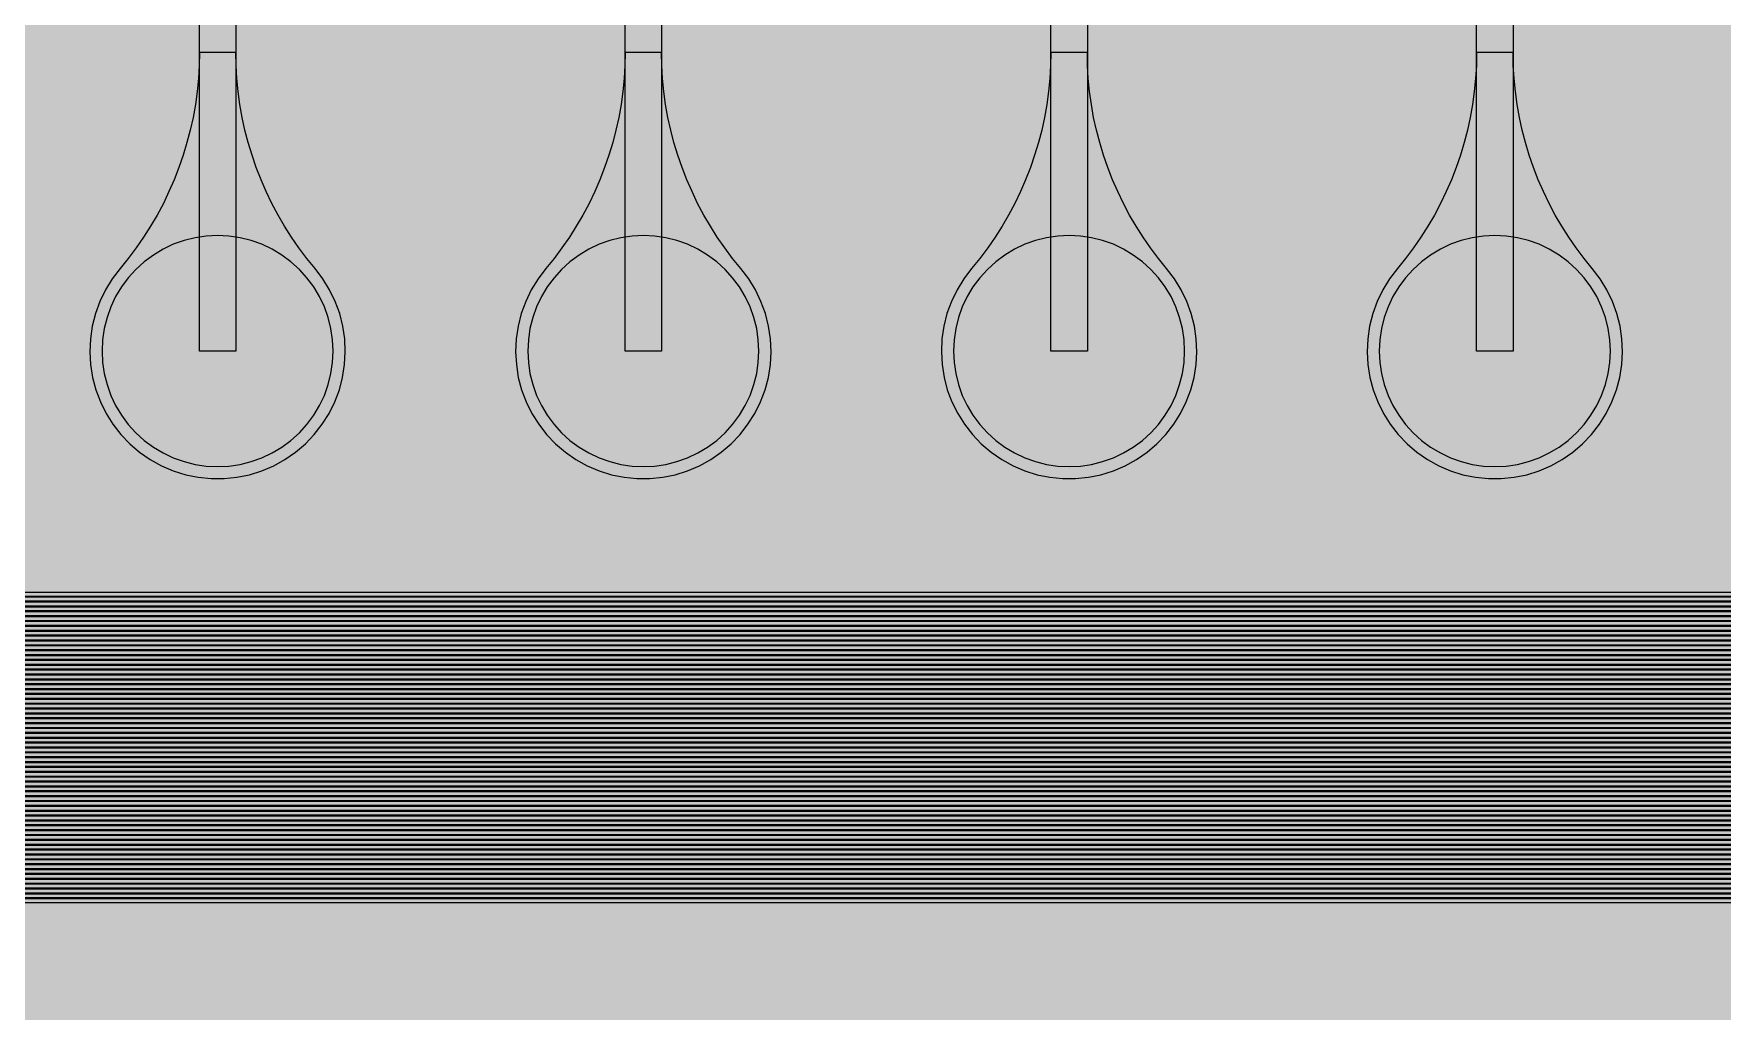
# Model space of a CAD drawing. Header units: metres. Extents: x -7231 to 10969, y -37556 to 1873.
# Drawn here: x -5395 to -4007, y -24324 to -23520 of the extents above; entities that cross this region are included whole.
import ezdxf

# ---------------------------------------------------------------- set-up
doc = ezdxf.new("R2010")
doc.units = ezdxf.units.M
for name, color, linetype in [('Metal1', 4, 'CONTINUOUS'), ('Metal2', 3, 'CONTINUOUS'), ('Polyimide', 7, 'CONTINUOUS'), ('Polyimide_Negative', 5, 'CONTINUOUS')]:
    doc.layers.add(name, color=color, linetype=linetype)

msp = doc.modelspace()

# ---------------------------------------------------------------- hatches: boundary and pattern name
at = {"layer": 'Polyimide'}
msp.add_hatch(color=7, dxfattribs=at).paths.add_polyline_path([(4065.7, -468), (4066.7, -502), (4068.5, -536), (4071.4, -570), (4075.5, -604), (4081, -638), (4088, -672), (4096.5, -706), (4106.6, -740), (4118.3, -774), (4131.6, -808), (4146.5, -842), (4162.9, -876), (4180.7, -910), (4199.8, -944), (4220.2, -978), (4241.7, -1012), (4264.2, -1046), (4287.5, -1080), (4311.5, -1114), (4336, -1148), (4360.9, -1182), (4385.9, -1216), (4410.9, -1250), (4435.7, -1284), (4460.2, -1318), (4484.2, -1352), (4507.5, -1385.9), (4530, -1419.9), (4551.5, -1453.9), (4571.9, -1487.9), (4591.1, -1521.9), (4608.9, -1555.9), (4625.3, -1589.9), (4640.1, -1623.9), (4653.4, -1657.9), (4665.1, -1691.9), (4675.2, -1725.9), (4683.7, -1759.9), (4690.7, -1793.9), (4696.2, -1827.9), (4700.3, -1861.9), (4703.2, -1895.9), (4705.1, -1929.9), (4706.1, -1963.9), (4706.4, -1997.9), (4706.5, -2031.9), (4706.5, -4793), (4710, -4838.4), (4720.2, -4882.7), (4737.1, -4925), (4760.1, -4964.2), (4788.9, -4999.5), (4822.6, -5030), (4860.5, -5055.1), (4901.8, -5074.2), (4901.8, -5074.2), (4970.7, -5105.2), (5034.7, -5145.3), (5092.8, -5193.5), (5143.8, -5249.2), (5186.9, -5311.2), (5221.2, -5378.4), (5246.2, -5449.7), (5261.4, -5523.7), (5266.5, -5599), (5261.4, -5674.3), (5246.2, -5748.3), (5221.2, -5819.6), (5186.9, -5886.8), (5143.8, -5948.8), (5092.8, -6004.5), (5034.7, -6052.7), (4970.7, -6092.8), (4901.8, -6123.8), (4860.5, -6142.9), (4822.6, -6168), (4788.9, -6198.5), (4760.1, -6233.8), (4737.1, -6273), (4720.2, -6315.3), (4710, -6359.6), (4706.5, -6405), (4706.5, -9221.5), (4710, -9266.9), (4720.2, -9311.2), (4737.1, -9353.5), (4760.1, -9392.7), (4788.9, -9428), (4822.6, -9458.5), (4860.5, -9483.6), (4901.8, -9502.7), (4970.7, -9533.7), (5034.7, -9573.8), (5092.8, -9622), (5143.8, -9677.7), (5186.9, -9739.7), (5221.2, -9806.9), (5246.2, -9878.2), (5261.4, -9952.2), (5266.5, -10027.5), (5261.4, -10102.8), (5246.2, -10176.8), (5221.2, -10248.1), (5186.9, -10315.3), (5143.8, -10377.3), (5092.8, -10433), (5034.7, -10481.2), (4970.7, -10521.3), (4901.8, -10552.3), (4860.5, -10571.4), (4822.6, -10596.5), (4788.9, -10627), (4760.1, -10662.3), (4737.1, -10701.5), (4720.2, -10743.8), (4710, -10788.1), (4706.5, -10833.5), (4706.5, -13650), (4710, -13695.4), (4720.2, -13739.7), (4737.1, -13782), (4760.1, -13821.2), (4788.9, -13856.5), (4822.6, -13887), (4860.5, -13912.1), (4901.8, -13931.2), (4970.7, -13962.2), (5034.7, -14002.2), (5092.8, -14050.5), (5143.8, -14106.2), (5186.9, -14168.2), (5221.2, -14235.4), (5246.2, -14306.7), (5261.4, -14380.7), (5266.5, -14456), (5261.4, -14531.3), (5246.2, -14605.3), (5221.2, -14676.5), (5186.9, -14743.8), (5143.8, -14805.8), (5092.8, -14861.5), (5034.7, -14909.7), (4970.7, -14949.8), (4901.8, -14980.8), (4860.5, -14999.9), (4822.6, -15025), (4788.9, -15055.5), (4760.1, -15090.8), (4737.1, -15130), (4720.2, -15172.3), (4710, -15216.6), (4706.5, -15262), (4706.5, -15456), (4720.9, -15750), (4764.1, -16041.3), (4835.7, -16326.8), (4934.9, -16604), (5060.7, -16870.2), (5212.1, -17122.7), (5387.5, -17359.2), (5585.2, -17577.3), (5803.3, -17775), (6039.8, -17950.4), (6292.3, -18101.8), (6558.4, -18227.6), (6835.6, -18326.8), (7121.2, -18398.3), (7412.4, -18441.5), (7706.5, -18456), (9969, -18456), (10047.4, -18459.8), (10125.1, -18471.4), (10201.2, -18490.4), (10275.2, -18516.9), (10346.1, -18550.5), (10413.5, -18590.8), (10476.5, -18637.6), (10534.7, -18690.3), (10587.4, -18748.5), (10634.2, -18811.5), (10674.5, -18878.9), (10708.1, -18949.8), (10734.6, -19023.8), (10753.6, -19099.9), (10765.2, -19177.6), (10769, -19256), (10769, -20895.8), (10730.2, -20951.4), (10694.6, -21009.1), (10662.2, -21068.6), (10633.2, -21129.9), (10607.6, -21192.7), (10585.5, -21256.7), (10566.9, -21322), (10552, -21388.1), (10540.8, -21455), (10533.4, -21522.3), (10529.6, -21590), (10529.6, -21657.8), (10533.4, -21725.5), (10540.8, -21792.9), (10552, -21859.7), (10566.9, -21925.9), (10585.5, -21991.1), (10607.6, -22055.2), (10633.2, -22117.9), (10662.2, -22179.2), (10694.6, -22238.7), (10730.2, -22296.4), (10769, -22352), (10769, -32454.2), (10728.7, -32510.5), (10691.7, -32568.9), (10658, -32629.3), (10627.8, -32691.6), (10601.2, -32755.4), (10578.2, -32820.7), (10558.9, -32887.1), (10543.4, -32954.5), (10531.8, -33022.7), (10524, -33091.4), (10520.1, -33160.5), (10520.1, -33229.7), (10524, -33298.8), (10531.8, -33367.5), (10543.4, -33435.7), (10558.9, -33503.1), (10578.2, -33569.5), (10601.2, -33634.8), (10627.8, -33698.6), (10658, -33760.8), (10691.7, -33821.3), (10728.7, -33879.7), (10769, -33936), (10769, -36556), (10765.2, -36634.4), (10753.6, -36712.1), (10734.6, -36788.2), (10708.1, -36862.1), (10674.5, -36933.1), (10634.2, -37000.5), (10587.4, -37063.5), (10534.7, -37121.7), (10476.5, -37174.4), (10413.5, -37221.2), (10346.1, -37261.5), (10275.2, -37295.1), (10201.2, -37321.6), (10125.1, -37340.6), (10047.4, -37352.1), (9969, -37356), (-6231, -37356), (-6309.4, -37352.1), (-6387.1, -37340.6), (-6463.2, -37321.6), (-6537.2, -37295.1), (-6608.1, -37261.5), (-6675.5, -37221.2), (-6738.5, -37174.4), (-6796.7, -37121.7), (-6849.4, -37063.5), (-6896.2, -37000.5), (-6936.5, -36933.1), (-6970.1, -36862.1), (-6996.6, -36788.2), (-7015.6, -36712.1), (-7027.2, -36634.4), (-7031, -36556), (-7031, -33936), (-6990.7, -33879.8), (-6953.7, -33821.3), (-6920, -33760.9), (-6889.8, -33698.6), (-6863.2, -33634.8), (-6840.2, -33569.5), (-6820.9, -33503.1), (-6805.4, -33435.7), (-6793.7, -33367.5), (-6785.9, -33298.8), (-6782, -33229.7), (-6782, -33160.5), (-6785.9, -33091.4), (-6793.7, -33022.7), (-6805.4, -32954.5), (-6820.9, -32887.1), (-6840.2, -32820.6), (-6863.2, -32755.4), (-6889.8, -32691.5), (-6920, -32629.3), (-6953.7, -32568.9), (-6990.7, -32510.4), (-7031, -32454.2), (-7031, -22364.8), (-6990.7, -22308.6), (-6953.7, -22250.1), (-6920, -22189.7), (-6889.8, -22127.5), (-6863.2, -22063.6), (-6840.2, -21998.4), (-6820.9, -21931.9), (-6805.4, -21864.5), (-6793.7, -21796.3), (-6785.9, -21727.6), (-6782, -21658.5), (-6782, -21589.3), (-6785.9, -21520.3), (-6793.7, -21451.5), (-6805.4, -21383.3), (-6820.9, -21315.9), (-6840.2, -21249.5), (-6863.2, -21184.2), (-6889.8, -21120.4), (-6920, -21058.1), (-6953.7, -20997.7), (-6990.7, -20939.3), (-7031, -20883), (-7031, -19256), (-7027.2, -19177.6), (-7015.6, -19099.9), (-6996.6, -19023.8), (-6970.1, -18949.8), (-6936.5, -18878.9), (-6896.2, -18811.5), (-6849.4, -18748.5), (-6796.7, -18690.3), (-6738.5, -18637.6), (-6675.5, -18590.8), (-6608.1, -18550.5), (-6537.2, -18516.9), (-6463.2, -18490.4), (-6387.1, -18471.4), (-6309.4, -18459.8), (-6231, -18456), (-3968.5, -18456), (-3674.4, -18441.5), (-3383.2, -18398.3), (-3097.6, -18326.8), (-2820.4, -18227.6), (-2554.3, -18101.8), (-2301.8, -17950.4), (-2065.3, -17775), (-1847.2, -17577.3), (-1649.5, -17359.2), (-1474.1, -17122.7), (-1322.7, -16870.2), (-1196.9, -16604), (-1097.7, -16326.8), (-1026.1, -16041.3), (-982.9, -15750), (-968.5, -15456), (-968.5, -15262), (-972, -15216.6), (-982.2, -15172.3), (-999.1, -15130), (-1022.1, -15090.8), (-1050.9, -15055.5), (-1084.6, -15025), (-1122.5, -14999.9), (-1163.8, -14980.8), (-1232.7, -14949.8), (-1296.7, -14909.7), (-1354.8, -14861.5), (-1405.8, -14805.8), (-1448.9, -14743.8), (-1483.2, -14676.5), (-1508.2, -14605.3), (-1523.4, -14531.3), (-1528.5, -14456), (-1523.4, -14380.7), (-1508.2, -14306.7), (-1483.2, -14235.4), (-1448.9, -14168.2), (-1405.8, -14106.2), (-1354.8, -14050.5), (-1296.7, -14002.2), (-1232.7, -13962.2), (-1163.8, -13931.2), (-1122.5, -13912.1), (-1084.6, -13887), (-1050.9, -13856.5), (-1022.1, -13821.2), (-999.1, -13782), (-982.2, -13739.7), (-972, -13695.4), (-968.5, -13650), (-968.5, -12309.6), (-972, -12264.3), (-982.2, -12219.9), (-999.1, -12177.7), (-1022.1, -12138.5), (-1050.9, -12103.2), (-1084.6, -12072.6), (-1122.5, -12047.5), (-1163.8, -12028.5), (-1232.7, -11997.4), (-1296.7, -11957.4), (-1354.8, -11909.1), (-1405.8, -11853.5), (-1448.9, -11791.5), (-1483.2, -11724.2), (-1508.2, -11653), (-1523.4, -11579), (-1528.5, -11503.7), (-1523.4, -11428.3), (-1508.2, -11354.4), (-1483.2, -11283.1), (-1448.9, -11215.9), (-1405.8, -11153.8), (-1354.8, -11098.2), (-1296.7, -11049.9), (-1232.7, -11009.9), (-1163.8, -10978.8), (-1122.5, -10959.8), (-1084.6, -10934.7), (-1050.9, -10904.1), (-1022.1, -10868.9), (-999.1, -10829.6), (-982.2, -10787.4), (-972, -10743), (-968.5, -10697.7), (-968.5, -9357.3), (-972, -9311.9), (-982.2, -9267.6), (-999.1, -9225.4), (-1022.1, -9186.1), (-1050.9, -9150.8), (-1084.6, -9120.3), (-1122.5, -9095.2), (-1163.8, -9076.2), (-1163.8, -9076.2), (-1232.7, -9045.1), (-1296.7, -9005.1), (-1354.8, -8956.8), (-1405.8, -8901.1), (-1448.9, -8839.1), (-1483.2, -8771.9), (-1508.2, -8700.6), (-1523.4, -8626.7), (-1528.5, -8551.3), (-1523.4, -8476), (-1508.2, -8402), (-1483.2, -8330.8), (-1448.9, -8263.5), (-1405.8, -8201.5), (-1354.8, -8145.9), (-1296.7, -8097.6), (-1232.7, -8057.6), (-1163.8, -8026.5), (-1163.8, -8026.5), (-1122.5, -8007.4), (-1084.6, -7982.4), (-1050.9, -7951.8), (-1022.1, -7916.5), (-999.1, -7877.3), (-982.2, -7835), (-972, -7790.7), (-968.5, -7745.4), (-968.5, -6405), (-972, -6359.6), (-982.2, -6315.3), (-999.1, -6273), (-1022.1, -6233.8), (-1050.9, -6198.5), (-1084.6, -6168), (-1122.5, -6142.9), (-1163.8, -6123.8), (-1163.8, -6123.8), (-1232.7, -6092.8), (-1296.7, -6052.7), (-1354.8, -6004.5), (-1405.8, -5948.8), (-1448.9, -5886.8), (-1483.2, -5819.6), (-1508.2, -5748.3), (-1523.4, -5674.3), (-1528.5, -5599), (-1523.4, -5523.7), (-1508.2, -5449.7), (-1483.2, -5378.4), (-1448.9, -5311.2), (-1405.8, -5249.2), (-1354.8, -5193.5), (-1296.7, -5145.3), (-1232.7, -5105.2), (-1163.8, -5074.2), (-1163.8, -5074.2), (-1122.5, -5055.1), (-1084.6, -5030), (-1050.9, -4999.5), (-1022.1, -4964.2), (-999.1, -4925), (-982.2, -4882.7), (-972, -4838.4), (-968.5, -4793), (-968.5, -2031.9), (-968.4, -1997.9), (-968.1, -1963.9), (-967.1, -1929.9), (-965.2, -1895.9), (-962.2, -1861.9), (-958, -1827.9), (-952.4, -1793.9), (-945.3, -1759.9), (-936.6, -1725.9), (-926.4, -1691.9), (-914.4, -1657.9), (-900.9, -1623.9), (-885.7, -1589.9), (-869.1, -1555.9), (-850.9, -1521.9), (-831.4, -1487.9), (-810.6, -1453.9), (-788.7, -1419.9), (-765.8, -1385.9), (-742.1, -1352), (-717.6, -1318), (-692.7, -1284), (-667.4, -1250), (-641.9, -1216), (-616.4, -1182), (-591.1, -1148), (-566.1, -1114), (-541.7, -1080), (-517.9, -1046), (-495, -1012), (-473.1, -978), (-452.4, -944), (-432.8, -910), (-414.7, -876), (-398, -842), (-382.9, -808), (-369.3, -774), (-357.4, -740), (-347.1, -706), (-338.4, -672), (-331.3, -638), (-325.7, -604), (-321.5, -570), (-318.6, -536), (-316.7, -502), (-315.7, -468), (-315.3, -434), (-315.2, -400), (-315.2, 401), (-315.2, 451), (-315.2, 1644), (-270.2, 1644), (-270, 1637.1), (-269.4, 1630.3), (-268.2, 1623.5), (-266.7, 1616.8), (-264.7, 1610.2), (-262.3, 1603.8), (-259.4, 1597.6), (-256.2, 1591.5), (-252.6, 1585.7), (-248.6, 1580.1), (-244.2, 1574.8), (-239.5, 1569.8), (-234.5, 1565.1), (-229.2, 1560.7), (-223.6, 1556.7), (-217.8, 1553.1), (-211.7, 1549.8), (-205.4, 1547), (-199, 1544.6), (-192.4, 1542.6), (-185.7, 1541), (-179, 1539.9), (-172.1, 1539.2), (-165.2, 1539), (-158.4, 1539.2), (-151.5, 1539.9), (-144.8, 1541), (-138.1, 1542.6), (-131.5, 1544.6), (-125.1, 1547), (-118.8, 1549.8), (-112.8, 1553.1), (-106.9, 1556.7), (-101.3, 1560.7), (-96, 1565.1), (-91, 1569.8), (-86.3, 1574.8), (-81.9, 1580.1), (-77.9, 1585.7), (-74.3, 1591.5), (-71.1, 1597.6), (-68.2, 1603.8), (-65.8, 1610.2), (-63.8, 1616.8), (-62.3, 1623.5), (-61.1, 1630.3), (-60.5, 1637.1), (-60.2, 1644), (1853, 1644), (1853, 1573), (3815.2, 1573), (3815.5, 1579.5), (3816.1, 1586.1), (3817.2, 1592.5), (3818.7, 1598.9), (3820.6, 1605.1), (3822.9, 1611.3), (3825.6, 1617.2), (3828.6, 1623), (3832.1, 1628.6), (3835.9, 1633.9), (3840.1, 1638.9), (3844.5, 1643.7), (3849.3, 1648.2), (3854.4, 1652.3), (3859.7, 1656.1), (3865.2, 1659.6), (3871, 1662.7), (3877, 1665.4), (3883.1, 1667.7), (3889.4, 1669.6), (3895.7, 1671.1), (3902.2, 1672.1), (3908.7, 1672.8), (3915.2, 1673), (3921.8, 1672.8), (3928.3, 1672.1), (3934.8, 1671.1), (3941.1, 1669.6), (3947.4, 1667.7), (3953.5, 1665.4), (3959.5, 1662.7), (3965.2, 1659.6), (3970.8, 1656.1), (3976.1, 1652.3), (3981.2, 1648.2), (3986, 1643.7), (3990.4, 1638.9), (3994.6, 1633.9), (3998.4, 1628.6), (4001.9, 1623), (4004.9, 1617.2), (4007.6, 1611.3), (4009.9, 1605.1), (4011.8, 1598.9), (4013.3, 1592.5), (4014.4, 1586.1), (4015, 1579.5), (4015.2, 1573), (4065.2, 1573), (4065.2, 451), (4065.2, 401), (4065.2, -400), (4065.3, -434), (4065.7, -468)])

# ---------------------------------------------------------------- linework, layer by layer
at = {"layer": 'Metal1'}
for points in [[(809.7, -24230.7), (-5962.2, -24230.7), (-5993.2, -24199.7), (-5993.2, -21720.3), (-5962.2, -21689.2), (-22.8, -21689.2)], [(-24.2, -21692.8), (-5960.8, -21692.8), (-5989.7, -21721.7), (-5989.7, -24198.3), (-5960.8, -24227.2), (808.3, -24227.2)], [(801.7, -24222.7), (-5954.2, -24222.7), (-5985.2, -24191.7), (-5985.2, -21728.3), (-5954.2, -21697.2), (-372.8, -21697.2)], [(-374.2, -21700.8), (-5952.8, -21700.8), (-5981.7, -21729.7), (-5981.7, -24190.3), (-5952.8, -24219.2), (800.3, -24219.2)], [(793.7, -24214.7), (-5946.2, -24214.7), (-5977.2, -24183.7), (-5977.2, -21736.3), (-5946.2, -21705.2), (-722.8, -21705.2)], [(-724.2, -21708.8), (-5944.8, -21708.8), (-5973.7, -21737.7), (-5973.7, -24182.3), (-5944.8, -24211.2), (792.3, -24211.2)], [(785.7, -24206.7), (-5938.2, -24206.7), (-5969.2, -24175.7), (-5969.2, -21744.3), (-5938.2, -21713.2), (-1072.8, -21713.2)], [(-1074.2, -21716.8), (-5936.8, -21716.8), (-5965.7, -21745.7), (-5965.7, -24174.3), (-5936.8, -24203.2), (784.3, -24203.2)], [(777.7, -24198.7), (-5930.2, -24198.7), (-5961.2, -24167.7), (-5961.2, -21752.3), (-5930.2, -21721.2), (-1422.8, -21721.2)], [(-1424.2, -21724.8), (-5928.8, -21724.8), (-5957.7, -21753.7), (-5957.7, -24166.3), (-5928.8, -24195.2), (776.3, -24195.2)], [(769.7, -24190.7), (-5922.2, -24190.7), (-5953.2, -24159.7), (-5953.2, -21760.3), (-5922.2, -21729.2), (-1772.8, -21729.2)], [(-1774.2, -21732.8), (-5920.8, -21732.8), (-5949.7, -21761.7), (-5949.7, -24158.3), (-5920.8, -24187.2), (768.3, -24187.2)], [(761.7, -24182.7), (-5914.2, -24182.7), (-5945.2, -24151.7), (-5945.2, -21768.3), (-5914.2, -21737.2), (-2122.8, -21737.2)], [(-2124.2, -21740.8), (-5912.8, -21740.8), (-5941.7, -21769.7), (-5941.7, -24150.3), (-5912.8, -24179.2), (760.3, -24179.2)], [(753.7, -24174.7), (-5906.2, -24174.7), (-5937.2, -24143.7), (-5937.2, -21776.3), (-5906.2, -21745.2), (-2472.8, -21745.2)], [(-2474.2, -21748.8), (-5904.8, -21748.8), (-5933.7, -21777.7), (-5933.7, -24142.3), (-5904.8, -24171.2), (752.3, -24171.2)], [(745.7, -24166.7), (-5898.2, -24166.7), (-5929.2, -24135.7), (-5929.2, -21784.3), (-5898.2, -21753.2), (-2822.8, -21753.2), (-2788.7, -21783), (-2778.5, -21928.3), (-2778.5, -22671), (-2808.5, -22671), (-2808.5, -21928.3), (-2798.3, -21787), (-2824.2, -21756.8), (-5896.8, -21756.8), (-5925.7, -21785.7), (-5925.7, -24134.3), (-5896.8, -24163.2), (744.3, -24163.2)], [(737.7, -24158.7), (-5890.2, -24158.7), (-5921.2, -24127.7), (-5921.2, -21792.3), (-5890.2, -21761.2), (-3172.8, -21761.2), (-3138.7, -21791), (-3128.5, -21934.7), (-3128.5, -22671), (-3158.5, -22671), (-3158.5, -21934.7), (-3148.3, -21795), (-3174.2, -21764.8), (-5888.8, -21764.8), (-5917.7, -21793.7), (-5917.7, -24126.3), (-5888.8, -24155.2), (736.3, -24155.2)], [(729.7, -24150.7), (-5882.2, -24150.7), (-5913.2, -24119.7), (-5913.2, -21800.3), (-5882.2, -21769.2), (-3522.8, -21769.2), (-3488.7, -21799), (-3478.5, -21941.1), (-3478.5, -22671), (-3508.5, -22671), (-3508.5, -21941.1), (-3498.3, -21803), (-3524.2, -21772.8), (-5880.8, -21772.8), (-5909.7, -21801.7), (-5909.7, -24118.3), (-5880.8, -24147.2), (728.3, -24147.2)], [(721.7, -24142.7), (-5874.2, -24142.7), (-5905.2, -24111.7), (-5905.2, -21808.3), (-5874.2, -21777.2), (-3872.8, -21777.2), (-3838.6, -21807), (-3828.5, -21947.5), (-3828.5, -22671), (-3858.5, -22671), (-3858.5, -21947.5), (-3848.4, -21811), (-3874.2, -21780.8), (-5872.8, -21780.8), (-5901.7, -21809.7), (-5901.7, -24110.3), (-5872.8, -24139.2), (720.3, -24139.2)], [(713.7, -24134.7), (-5866.2, -24134.7), (-5897.2, -24103.7), (-5897.2, -21816.3), (-5866.2, -21785.2), (-4222.8, -21785.2), (-4188.6, -21815), (-4178.5, -21953.9), (-4178.5, -22671), (-4208.5, -22671), (-4208.5, -21953.9), (-4198.4, -21819), (-4224.2, -21788.8), (-5864.8, -21788.8), (-5893.7, -21817.7), (-5893.7, -24102.3), (-5864.8, -24131.2), (712.3, -24131.2)], [(705.7, -24126.7), (-5858.2, -24126.7), (-5889.2, -24095.7), (-5889.2, -21824.3), (-5858.2, -21793.2), (-4572.8, -21793.2), (-4538.6, -21823), (-4528.5, -21960.3), (-4528.5, -22671), (-4558.5, -22671), (-4558.5, -21960.3), (-4548.4, -21827), (-4574.2, -21796.8), (-5856.8, -21796.8), (-5885.7, -21825.7), (-5885.7, -24094.3), (-5856.8, -24123.2), (704.3, -24123.2)], [(697.7, -24118.7), (-5850.2, -24118.7), (-5881.2, -24087.7), (-5881.2, -21832.3), (-5850.2, -21801.2), (-4922.8, -21801.2), (-4888.6, -21831), (-4878.5, -21966.7), (-4878.5, -22671), (-4908.5, -22671), (-4908.5, -21966.7), (-4898.4, -21835), (-4924.2, -21804.8), (-5848.8, -21804.8), (-5877.7, -21833.7), (-5877.7, -24086.3), (-5848.8, -24115.2), (696.3, -24115.2)], [(689.7, -24110.7), (-5842.2, -24110.7), (-5873.2, -24079.7), (-5873.2, -21840.3), (-5842.2, -21809.2), (-5272.8, -21809.2), (-5238.5, -21838.9), (-5228.5, -21973.1), (-5228.5, -22671), (-5258.5, -22671), (-5258.5, -21973.1), (-5248.5, -21843.1), (-5274.2, -21812.8), (-5840.8, -21812.8), (-5869.7, -21841.7), (-5869.7, -24078.3), (-5840.8, -24107.2), (688.3, -24107.2)], [(681.7, -24102.7), (-5834.2, -24102.7), (-5865.2, -24071.7), (-5865.2, -22830.3), (-5834.2, -22799.2), (-22.8, -22799.2)], [(-24.2, -22802.8), (-5832.8, -22802.8), (-5861.7, -22831.7), (-5861.7, -24070.3), (-5832.8, -24099.2), (680.3, -24099.2)], [(673.7, -24094.7), (-5826.2, -24094.7), (-5857.2, -24063.7), (-5857.2, -22838.3), (-5826.2, -22807.2), (-372.8, -22807.2)], [(-374.2, -22810.8), (-5824.8, -22810.8), (-5853.7, -22839.7), (-5853.7, -24062.3), (-5824.8, -24091.2), (672.3, -24091.2)], [(665.7, -24086.7), (-5818.2, -24086.7), (-5849.2, -24055.7), (-5849.2, -22846.3), (-5818.2, -22815.2), (-722.8, -22815.2)], [(-724.2, -22818.8), (-5816.8, -22818.8), (-5845.7, -22847.7), (-5845.7, -24054.3), (-5816.8, -24083.2), (664.3, -24083.2)], [(657.7, -24078.7), (-5810.2, -24078.7), (-5841.2, -24047.7), (-5841.2, -22854.3), (-5810.2, -22823.2), (-1072.8, -22823.2)], [(-1074.2, -22826.8), (-5808.8, -22826.8), (-5837.7, -22855.7), (-5837.7, -24046.3), (-5808.8, -24075.2), (656.3, -24075.2)], [(649.7, -24070.7), (-5802.2, -24070.7), (-5833.2, -24039.7), (-5833.2, -22862.3), (-5802.2, -22831.2), (-1422.8, -22831.2)], [(-1424.2, -22834.8), (-5800.8, -22834.8), (-5829.7, -22863.7), (-5829.7, -24038.3), (-5800.8, -24067.2), (648.3, -24067.2)], [(641.7, -24062.7), (-5794.2, -24062.7), (-5825.2, -24031.7), (-5825.2, -22870.3), (-5794.2, -22839.2), (-1772.8, -22839.2)], [(-1774.2, -22842.8), (-5792.8, -22842.8), (-5821.7, -22871.7), (-5821.7, -24030.3), (-5792.8, -24059.2), (640.3, -24059.2)], [(633.7, -24054.7), (-5786.2, -24054.7), (-5817.2, -24023.7), (-5817.2, -22878.3), (-5786.2, -22847.2), (-2122.8, -22847.2)], [(-2124.2, -22850.8), (-5784.8, -22850.8), (-5813.7, -22879.7), (-5813.7, -24022.3), (-5784.8, -24051.2), (632.3, -24051.2)], [(625.7, -24046.7), (-5778.2, -24046.7), (-5809.2, -24015.7), (-5809.2, -22886.3), (-5778.2, -22855.2), (-2472.8, -22855.2)], [(-2474.2, -22858.8), (-5776.8, -22858.8), (-5805.7, -22887.7), (-5805.7, -24014.3), (-5776.8, -24043.2), (624.3, -24043.2)], [(617.7, -24038.7), (-5770.2, -24038.7), (-5801.2, -24007.7), (-5801.2, -22894.3), (-5770.2, -22863.2), (-2822.8, -22863.2), (-2788.7, -22893), (-2778.5, -23038.3), (-2778.5, -23781), (-2808.5, -23781), (-2808.5, -23038.3), (-2798.3, -22897), (-2824.2, -22866.8), (-5768.8, -22866.8), (-5797.7, -22895.7), (-5797.7, -24006.3), (-5768.8, -24035.2), (616.3, -24035.2)], [(609.7, -24030.7), (-5762.2, -24030.7), (-5793.2, -23999.7), (-5793.2, -22902.3), (-5762.2, -22871.2), (-3172.8, -22871.2), (-3138.7, -22901), (-3128.5, -23044.7), (-3128.5, -23781), (-3158.5, -23781), (-3158.5, -23044.7), (-3148.3, -22905), (-3174.2, -22874.8), (-5760.8, -22874.8), (-5789.7, -22903.7), (-5789.7, -23998.3), (-5760.8, -24027.2), (608.3, -24027.2)], [(601.7, -24022.7), (-5754.2, -24022.7), (-5785.2, -23991.7), (-5785.2, -22910.3), (-5754.2, -22879.2), (-3522.8, -22879.2), (-3488.7, -22909), (-3478.5, -23051.1), (-3478.5, -23781), (-3508.5, -23781), (-3508.5, -23051.1), (-3498.3, -22913), (-3524.2, -22882.8), (-5752.8, -22882.8), (-5781.7, -22911.7), (-5781.7, -23990.3), (-5752.8, -24019.2), (600.3, -24019.2)], [(593.7, -24014.7), (-5746.2, -24014.7), (-5777.2, -23983.7), (-5777.2, -22918.3), (-5746.2, -22887.2), (-3872.8, -22887.2), (-3838.6, -22917), (-3828.5, -23057.5), (-3828.5, -23781), (-3858.5, -23781), (-3858.5, -23057.5), (-3848.4, -22921), (-3874.2, -22890.8), (-5744.8, -22890.8), (-5773.7, -22919.7), (-5773.7, -23982.3), (-5744.8, -24011.2), (592.3, -24011.2)], [(585.7, -24006.7), (-5738.2, -24006.7), (-5769.2, -23975.7), (-5769.2, -22926.3), (-5738.2, -22895.2), (-4222.8, -22895.2), (-4188.6, -22925), (-4178.5, -23063.9), (-4178.5, -23781), (-4208.5, -23781), (-4208.5, -23063.9), (-4198.4, -22929), (-4224.2, -22898.8), (-5736.8, -22898.8), (-5765.7, -22927.7), (-5765.7, -23974.3), (-5736.8, -24003.2), (584.3, -24003.2)], [(577.7, -23998.7), (-5730.2, -23998.7), (-5761.2, -23967.7), (-5761.2, -22934.3), (-5730.2, -22903.2), (-4572.8, -22903.2), (-4538.6, -22933), (-4528.5, -23070.3), (-4528.5, -23781), (-4558.5, -23781), (-4558.5, -23070.3), (-4548.4, -22937), (-4574.2, -22906.8), (-5728.8, -22906.8), (-5757.7, -22935.7), (-5757.7, -23966.3), (-5728.8, -23995.2), (576.3, -23995.2)], [(569.7, -23990.7), (-5722.2, -23990.7), (-5753.2, -23959.7), (-5753.2, -22942.3), (-5722.2, -22911.2), (-4922.8, -22911.2), (-4888.6, -22941), (-4878.5, -23076.7), (-4878.5, -23781), (-4908.5, -23781), (-4908.5, -23076.7), (-4898.4, -22945), (-4924.2, -22914.8), (-5720.8, -22914.8), (-5749.7, -22943.7), (-5749.7, -23958.3), (-5720.8, -23987.2), (568.3, -23987.2)], [(561.7, -23982.7), (-5714.2, -23982.7), (-5745.2, -23951.7), (-5745.2, -22950.3), (-5714.2, -22919.2), (-5272.8, -22919.2), (-5238.5, -22948.9), (-5228.5, -23083.1), (-5228.5, -23781), (-5258.5, -23781), (-5258.5, -23083.1), (-5248.5, -22953.1), (-5274.2, -22922.8), (-5712.8, -22922.8), (-5741.7, -22951.7), (-5741.7, -23950.3), (-5712.8, -23979.2), (560.3, -23979.2)]]:
    msp.add_lwpolyline(points, dxfattribs=at)
for points in [[(-5258.5, -23535.4), (-5258.7, -23546.2), (-5259.3, -23556.9), (-5260.4, -23567.6), (-5261.8, -23578.2), (-5263.7, -23588.8), (-5266, -23599.3), (-5268.7, -23609.6), (-5271.8, -23619.9), (-5275.3, -23630.1), (-5279.2, -23640.1), (-5283.5, -23649.9), (-5288.1, -23659.6), (-5293.2, -23669.1), (-5298.6, -23678.4), (-5304.3, -23687.4), (-5310.4, -23696.2), (-5316.9, -23704.8), (-5323.6, -23713.1), (-5330.1, -23721.6), (-5335.6, -23730.6), (-5340.2, -23740.2), (-5343.9, -23750.1), (-5346.5, -23760.4), (-5348, -23770.9), (-5348.5, -23781.5), (-5347.9, -23792.1), (-5346.3, -23802.6), (-5343.6, -23812.8), (-5339.8, -23822.7), (-5335.1, -23832.2), (-5329.5, -23841.2), (-5323, -23849.6), (-5315.7, -23857.3), (-5307.6, -23864.2), (-5298.9, -23870.2), (-5289.6, -23875.3), (-5279.9, -23879.5), (-5269.7, -23882.7), (-5259.4, -23884.8), (-5248.8, -23885.9), (-5238.2, -23885.9), (-5227.6, -23884.8), (-5217.3, -23882.7), (-5207.1, -23879.5), (-5197.4, -23875.3), (-5188.1, -23870.2), (-5179.4, -23864.2), (-5171.3, -23857.3), (-5164, -23849.6), (-5157.5, -23841.2), (-5151.9, -23832.2), (-5147.2, -23822.7), (-5143.4, -23812.8), (-5140.7, -23802.6), (-5139.1, -23792.1), (-5138.5, -23781.5), (-5139, -23770.9), (-5140.5, -23760.4), (-5143.1, -23750.1), (-5146.8, -23740.2), (-5151.4, -23730.6), (-5156.9, -23721.6), (-5163.4, -23713.1), (-5170.1, -23704.8), (-5176.6, -23696.2), (-5182.7, -23687.4), (-5188.4, -23678.4), (-5193.8, -23669.1), (-5198.9, -23659.6), (-5203.5, -23649.9), (-5207.8, -23640.1), (-5211.7, -23630.1), (-5215.2, -23619.9), (-5218.3, -23609.6), (-5221, -23599.3), (-5223.3, -23588.8), (-5225.2, -23578.2), (-5226.6, -23567.6), (-5227.7, -23556.9), (-5228.3, -23546.2), (-5228.5, -23535.4), (-5258.5, -23535.4)], [(-4908.5, -23535.4), (-4908.7, -23546.2), (-4909.3, -23556.9), (-4910.4, -23567.6), (-4911.8, -23578.2), (-4913.7, -23588.8), (-4916, -23599.3), (-4918.7, -23609.6), (-4921.8, -23619.9), (-4925.3, -23630.1), (-4929.2, -23640.1), (-4933.5, -23649.9), (-4938.1, -23659.6), (-4943.2, -23669.1), (-4948.6, -23678.4), (-4954.3, -23687.4), (-4960.4, -23696.2), (-4966.9, -23704.8), (-4973.6, -23713.1), (-4980.1, -23721.6), (-4985.6, -23730.6), (-4990.2, -23740.2), (-4993.9, -23750.1), (-4996.5, -23760.4), (-4998, -23770.9), (-4998.5, -23781.5), (-4997.9, -23792.1), (-4996.3, -23802.6), (-4993.6, -23812.8), (-4989.8, -23822.7), (-4985.1, -23832.2), (-4979.5, -23841.2), (-4973, -23849.6), (-4965.7, -23857.3), (-4957.6, -23864.2), (-4948.9, -23870.2), (-4939.6, -23875.3), (-4929.9, -23879.5), (-4919.7, -23882.7), (-4909.4, -23884.8), (-4898.8, -23885.9), (-4888.2, -23885.9), (-4877.6, -23884.8), (-4867.3, -23882.7), (-4857.1, -23879.5), (-4847.4, -23875.3), (-4838.1, -23870.2), (-4829.4, -23864.2), (-4821.3, -23857.3), (-4814, -23849.6), (-4807.5, -23841.2), (-4801.9, -23832.2), (-4797.2, -23822.7), (-4793.4, -23812.8), (-4790.7, -23802.6), (-4789.1, -23792.1), (-4788.5, -23781.5), (-4789, -23770.9), (-4790.5, -23760.4), (-4793.1, -23750.1), (-4796.8, -23740.2), (-4801.4, -23730.6), (-4806.9, -23721.6), (-4813.4, -23713.1), (-4820.1, -23704.8), (-4826.6, -23696.2), (-4832.7, -23687.4), (-4838.4, -23678.4), (-4843.8, -23669.1), (-4848.9, -23659.6), (-4853.5, -23649.9), (-4857.8, -23640.1), (-4861.7, -23630.1), (-4865.2, -23619.9), (-4868.3, -23609.6), (-4871, -23599.3), (-4873.3, -23588.8), (-4875.2, -23578.2), (-4876.6, -23567.6), (-4877.7, -23556.9), (-4878.3, -23546.2), (-4878.5, -23535.4), (-4908.5, -23535.4)], [(-4558.5, -23535.4), (-4558.7, -23546.2), (-4559.3, -23556.9), (-4560.4, -23567.6), (-4561.8, -23578.2), (-4563.7, -23588.8), (-4566, -23599.3), (-4568.7, -23609.6), (-4571.8, -23619.9), (-4575.3, -23630.1), (-4579.2, -23640.1), (-4583.5, -23649.9), (-4588.1, -23659.6), (-4593.2, -23669.1), (-4598.6, -23678.4), (-4604.3, -23687.4), (-4610.4, -23696.2), (-4616.9, -23704.8), (-4623.6, -23713.1), (-4630.1, -23721.6), (-4635.6, -23730.6), (-4640.2, -23740.2), (-4643.9, -23750.1), (-4646.5, -23760.4), (-4648, -23770.9), (-4648.5, -23781.5), (-4647.9, -23792.1), (-4646.3, -23802.6), (-4643.6, -23812.8), (-4639.8, -23822.7), (-4635.1, -23832.2), (-4629.5, -23841.2), (-4623, -23849.6), (-4615.7, -23857.3), (-4607.6, -23864.2), (-4598.9, -23870.2), (-4589.6, -23875.3), (-4579.9, -23879.5), (-4569.7, -23882.7), (-4559.4, -23884.8), (-4548.8, -23885.9), (-4538.2, -23885.9), (-4527.6, -23884.8), (-4517.3, -23882.7), (-4507.1, -23879.5), (-4497.4, -23875.3), (-4488.1, -23870.2), (-4479.4, -23864.2), (-4471.3, -23857.3), (-4464, -23849.6), (-4457.5, -23841.2), (-4451.9, -23832.2), (-4447.2, -23822.7), (-4443.4, -23812.8), (-4440.7, -23802.6), (-4439.1, -23792.1), (-4438.5, -23781.5), (-4439, -23770.9), (-4440.5, -23760.4), (-4443.1, -23750.1), (-4446.8, -23740.2), (-4451.4, -23730.6), (-4456.9, -23721.6), (-4463.4, -23713.1), (-4470.1, -23704.8), (-4476.6, -23696.2), (-4482.7, -23687.4), (-4488.4, -23678.4), (-4493.8, -23669.1), (-4498.9, -23659.6), (-4503.5, -23649.9), (-4507.8, -23640.1), (-4511.7, -23630.1), (-4515.2, -23619.9), (-4518.3, -23609.6), (-4521, -23599.3), (-4523.3, -23588.8), (-4525.2, -23578.2), (-4526.6, -23567.6), (-4527.7, -23556.9), (-4528.3, -23546.2), (-4528.5, -23535.4), (-4558.5, -23535.4)], [(-4208.5, -23535.4), (-4208.7, -23546.2), (-4209.3, -23556.9), (-4210.4, -23567.6), (-4211.8, -23578.2), (-4213.7, -23588.8), (-4216, -23599.3), (-4218.7, -23609.6), (-4221.8, -23619.9), (-4225.3, -23630.1), (-4229.2, -23640.1), (-4233.5, -23649.9), (-4238.1, -23659.6), (-4243.2, -23669.1), (-4248.6, -23678.4), (-4254.3, -23687.4), (-4260.4, -23696.2), (-4266.9, -23704.8), (-4273.6, -23713.1), (-4280.1, -23721.6), (-4285.6, -23730.6), (-4290.2, -23740.2), (-4293.9, -23750.1), (-4296.5, -23760.4), (-4298, -23770.9), (-4298.5, -23781.5), (-4297.9, -23792.1), (-4296.3, -23802.6), (-4293.6, -23812.8), (-4289.8, -23822.7), (-4285.1, -23832.2), (-4279.5, -23841.2), (-4273, -23849.6), (-4265.7, -23857.3), (-4257.6, -23864.2), (-4248.9, -23870.2), (-4239.6, -23875.3), (-4229.9, -23879.5), (-4219.7, -23882.7), (-4209.4, -23884.8), (-4198.8, -23885.9), (-4188.2, -23885.9), (-4177.6, -23884.8), (-4167.3, -23882.7), (-4157.1, -23879.5), (-4147.4, -23875.3), (-4138.1, -23870.2), (-4129.4, -23864.2), (-4121.3, -23857.3), (-4114, -23849.6), (-4107.5, -23841.2), (-4101.9, -23832.2), (-4097.2, -23822.7), (-4093.4, -23812.8), (-4090.7, -23802.6), (-4089.1, -23792.1), (-4088.5, -23781.5), (-4089, -23770.9), (-4090.5, -23760.4), (-4093.1, -23750.1), (-4096.8, -23740.2), (-4101.4, -23730.6), (-4106.9, -23721.6), (-4113.4, -23713.1), (-4120.1, -23704.8), (-4126.6, -23696.2), (-4132.7, -23687.4), (-4138.4, -23678.4), (-4143.8, -23669.1), (-4148.9, -23659.6), (-4153.5, -23649.9), (-4157.8, -23640.1), (-4161.7, -23630.1), (-4165.2, -23619.9), (-4168.3, -23609.6), (-4171, -23599.3), (-4173.3, -23588.8), (-4175.2, -23578.2), (-4176.6, -23567.6), (-4177.7, -23556.9), (-4178.3, -23546.2), (-4178.5, -23535.4), (-4208.5, -23535.4)]]:
    msp.add_lwpolyline(points, close=True, dxfattribs=at)
at = {"layer": 'Metal2'}
for points in [[(813.7, -24234.7), (-5966.2, -24234.7), (-5997.2, -24203.7), (-5997.2, -21716.3), (-5966.2, -21685.2), (10.8, -21685.2)], [(9.8, -21688.8), (-5964.8, -21688.8), (-5993.7, -21717.7), (-5993.7, -24202.3), (-5964.8, -24231.2), (812.3, -24231.2)], [(805.7, -24226.7), (-5958.2, -24226.7), (-5989.2, -24195.7), (-5989.2, -21724.3), (-5958.2, -21693.2), (-339.3, -21693.2)], [(-340.2, -21696.8), (-5956.8, -21696.8), (-5985.7, -21725.7), (-5985.7, -24194.3), (-5956.8, -24223.2), (804.3, -24223.2)], [(797.7, -24218.7), (-5950.2, -24218.7), (-5981.2, -24187.7), (-5981.2, -21732.3), (-5950.2, -21701.2), (-689.3, -21701.2)], [(-690.2, -21704.8), (-5948.8, -21704.8), (-5977.7, -21733.7), (-5977.7, -24186.3), (-5948.8, -24215.2), (796.3, -24215.2)], [(789.7, -24210.7), (-5942.2, -24210.7), (-5973.2, -24179.7), (-5973.2, -21740.3), (-5942.2, -21709.2), (-1039.3, -21709.2)], [(-1040.2, -21712.8), (-5940.8, -21712.8), (-5969.7, -21741.7), (-5969.7, -24178.3), (-5940.8, -24207.2), (788.3, -24207.2)], [(781.7, -24202.7), (-5934.2, -24202.7), (-5965.2, -24171.7), (-5965.2, -21748.3), (-5934.2, -21717.2), (-1389.3, -21717.2)], [(-1390.2, -21720.8), (-5932.8, -21720.8), (-5961.7, -21749.7), (-5961.7, -24170.3), (-5932.8, -24199.2), (780.3, -24199.2)], [(773.7, -24194.7), (-5926.2, -24194.7), (-5957.2, -24163.7), (-5957.2, -21756.3), (-5926.2, -21725.2), (-1739.3, -21725.2)], [(-1740.1, -21728.8), (-5924.8, -21728.8), (-5953.7, -21757.7), (-5953.7, -24162.3), (-5924.8, -24191.2), (772.3, -24191.2)], [(765.7, -24186.7), (-5918.2, -24186.7), (-5949.2, -24155.7), (-5949.2, -21764.3), (-5918.2, -21733.2), (-2089.3, -21733.2)], [(-2090.1, -21736.8), (-5916.8, -21736.8), (-5945.7, -21765.7), (-5945.7, -24154.3), (-5916.8, -24183.2), (764.3, -24183.2)], [(757.7, -24178.7), (-5910.2, -24178.7), (-5941.2, -24147.7), (-5941.2, -21772.3), (-5910.2, -21741.2), (-2439.3, -21741.2)], [(-2440.1, -21744.8), (-5908.8, -21744.8), (-5937.7, -21773.7), (-5937.7, -24146.3), (-5908.8, -24175.2), (756.3, -24175.2)], [(749.7, -24170.7), (-5902.2, -24170.7), (-5933.2, -24139.7), (-5933.2, -21780.3), (-5902.2, -21749.2), (-2789.3, -21749.2), (-2734.5, -21766.3), (-2711.4, -21788.2), (-2606.7, -21921.7), (-2630.3, -21940.3), (-2735.1, -21806.7), (-2747.9, -21782.9), (-2790.1, -21752.8), (-5900.8, -21752.8), (-5929.7, -21781.7), (-5929.7, -24138.3), (-5900.8, -24167.2), (748.3, -24167.2)], [(741.7, -24162.7), (-5894.2, -24162.7), (-5925.2, -24131.7), (-5925.2, -21788.3), (-5894.2, -21757.2), (-3170.2, -21757.2), (-3114.1, -21772.4), (-3077.9, -21800.4), (-2957.9, -21920.4), (-2979.1, -21941.6), (-3099.1, -21821.6), (-3124.5, -21788), (-3170.8, -21760.8), (-5892.8, -21760.8), (-5921.7, -21789.7), (-5921.7, -24130.3), (-5892.8, -24159.2), (740.3, -24159.2)], [(733.7, -24154.7), (-5886.2, -24154.7), (-5917.2, -24123.7), (-5917.2, -21796.3), (-5886.2, -21765.2), (-3512.2, -21765.2), (-3455.5, -21779.6), (-3427.9, -21800.4), (-3307.9, -21920.4), (-3329.1, -21941.6), (-3449.1, -21821.6), (-3467, -21796.8), (-3512.8, -21768.8), (-5884.8, -21768.8), (-5913.7, -21797.7), (-5913.7, -24122.3), (-5884.8, -24151.2), (732.3, -24151.2)], [(725.7, -24146.7), (-5878.2, -24146.7), (-5909.2, -24115.7), (-5909.2, -21804.3), (-5878.2, -21773.2), (-3854.2, -21773.2), (-3796.8, -21786.6), (-3777.9, -21800.4), (-3657.9, -21920.4), (-3679.1, -21941.6), (-3799.1, -21821.6), (-3809.7, -21805.9), (-3854.8, -21776.8), (-5876.8, -21776.8), (-5905.7, -21805.7), (-5905.7, -24114.3), (-5876.8, -24143.2), (724.3, -24143.2)], [(717.7, -24138.7), (-5870.2, -24138.7), (-5901.2, -24107.7), (-5901.2, -21812.3), (-5870.2, -21781.2), (-4196.2, -21781.2), (-4137.9, -21793.2), (-4127.9, -21800.4), (-4007.9, -21920.4), (-4029.1, -21941.6), (-4149.1, -21821.6), (-4152.7, -21815.3), (-4196.8, -21784.8), (-5868.8, -21784.8), (-5897.7, -21813.7), (-5897.7, -24106.3), (-5868.8, -24135.2), (716.3, -24135.2)], [(709.7, -24130.7), (-5862.2, -24130.7), (-5893.2, -24099.7), (-5893.2, -21820.3), (-5862.2, -21789.2), (-4538.2, -21789.2), (-4478.8, -21799.5), (-4357.9, -21920.4), (-4379.1, -21941.6), (-4495.8, -21824.9), (-4538.8, -21792.8), (-5860.8, -21792.8), (-5889.7, -21821.7), (-5889.7, -24098.3), (-5860.8, -24127.2), (708.3, -24127.2)], [(701.7, -24122.7), (-5854.2, -24122.7), (-5885.2, -24091.7), (-5885.2, -21828.3), (-5854.2, -21797.2), (-4880.2, -21797.2), (-4820.8, -21807.5), (-4707.9, -21920.4), (-4729.1, -21941.6), (-4837.8, -21832.9), (-4880.8, -21800.8), (-5852.8, -21800.8), (-5881.7, -21829.7), (-5881.7, -24090.3), (-5852.8, -24119.2), (700.3, -24119.2)], [(693.7, -24114.7), (-5846.2, -24114.7), (-5877.2, -24083.7), (-5877.2, -21836.3), (-5846.2, -21805.2), (-5222.2, -21805.2), (-5162.8, -21815.5), (-5057.9, -21920.4), (-5079.1, -21941.6), (-5179.8, -21840.9), (-5222.8, -21808.8), (-5844.8, -21808.8), (-5873.7, -21837.7), (-5873.7, -24082.3), (-5844.8, -24111.2), (692.3, -24111.2)], [(685.7, -24106.7), (-5838.2, -24106.7), (-5869.2, -24075.7), (-5869.2, -22826.3), (-5838.2, -22795.2), (10.8, -22795.2)], [(9.8, -22798.8), (-5836.8, -22798.8), (-5865.7, -22827.7), (-5865.7, -24074.3), (-5836.8, -24103.2), (684.3, -24103.2)], [(677.7, -24098.7), (-5830.2, -24098.7), (-5861.2, -24067.7), (-5861.2, -22834.3), (-5830.2, -22803.2), (-339.3, -22803.2)], [(-340.2, -22806.8), (-5828.8, -22806.8), (-5857.7, -22835.7), (-5857.7, -24066.3), (-5828.8, -24095.2), (676.3, -24095.2)], [(669.7, -24090.7), (-5822.2, -24090.7), (-5853.2, -24059.7), (-5853.2, -22842.3), (-5822.2, -22811.2), (-689.3, -22811.2)], [(-690.2, -22814.8), (-5820.8, -22814.8), (-5849.7, -22843.7), (-5849.7, -24058.3), (-5820.8, -24087.2), (668.3, -24087.2)], [(661.7, -24082.7), (-5814.2, -24082.7), (-5845.2, -24051.7), (-5845.2, -22850.3), (-5814.2, -22819.2), (-1039.3, -22819.2)], [(-1040.2, -22822.7), (-5812.8, -22822.7), (-5841.7, -22851.7), (-5841.7, -24050.3), (-5812.8, -24079.2), (660.3, -24079.2)], [(653.7, -24074.7), (-5806.2, -24074.7), (-5837.2, -24043.7), (-5837.2, -22858.3), (-5806.2, -22827.2), (-1389.3, -22827.2)], [(-1390.2, -22830.8), (-5804.8, -22830.8), (-5833.7, -22859.7), (-5833.7, -24042.3), (-5804.8, -24071.2), (652.3, -24071.2)], [(645.7, -24066.7), (-5798.2, -24066.7), (-5829.2, -24035.7), (-5829.2, -22866.3), (-5798.2, -22835.2), (-1739.3, -22835.2)], [(-1740.1, -22838.8), (-5796.8, -22838.8), (-5825.7, -22867.7), (-5825.7, -24034.3), (-5796.8, -24063.2), (644.3, -24063.2)], [(637.7, -24058.7), (-5790.2, -24058.7), (-5821.2, -24027.7), (-5821.2, -22874.3), (-5790.2, -22843.2), (-2089.3, -22843.2)], [(-2090.1, -22846.8), (-5788.8, -22846.8), (-5817.7, -22875.7), (-5817.7, -24026.3), (-5788.8, -24055.2), (636.3, -24055.2)], [(629.7, -24050.7), (-5782.2, -24050.7), (-5813.2, -24019.7), (-5813.2, -22882.3), (-5782.2, -22851.2), (-2439.3, -22851.2)], [(-2440.1, -22854.7), (-5780.8, -22854.7), (-5809.7, -22883.7), (-5809.7, -24018.3), (-5780.8, -24047.2), (628.3, -24047.2)], [(621.7, -24042.7), (-5774.2, -24042.7), (-5805.2, -24011.7), (-5805.2, -22890.3), (-5774.2, -22859.2), (-2789.3, -22859.2), (-2734.5, -22876.3), (-2711.4, -22898.2), (-2606.7, -23031.7), (-2630.3, -23050.3), (-2735.1, -22916.7), (-2747.9, -22892.9), (-2790.1, -22862.8), (-5772.8, -22862.8), (-5801.7, -22891.7), (-5801.7, -24010.3), (-5772.8, -24039.2), (620.3, -24039.2)], [(613.7, -24034.7), (-5766.2, -24034.7), (-5797.2, -24003.7), (-5797.2, -22898.3), (-5766.2, -22867.2), (-3170.2, -22867.2), (-3114.1, -22882.4), (-3077.9, -22910.4), (-2957.9, -23030.4), (-2979.1, -23051.6), (-3099.1, -22931.6), (-3124.5, -22898), (-3170.8, -22870.8), (-5764.8, -22870.8), (-5793.7, -22899.7), (-5793.7, -24002.3), (-5764.8, -24031.2), (612.3, -24031.2)], [(605.7, -24026.7), (-5758.2, -24026.7), (-5789.2, -23995.7), (-5789.2, -22906.3), (-5758.2, -22875.2), (-3512.2, -22875.2), (-3455.5, -22889.6), (-3427.9, -22910.4), (-3307.9, -23030.4), (-3329.1, -23051.6), (-3449.1, -22931.6), (-3467, -22906.8), (-3512.8, -22878.8), (-5756.8, -22878.8), (-5785.7, -22907.7), (-5785.7, -23994.3), (-5756.8, -24023.2), (604.3, -24023.2)], [(597.7, -24018.7), (-5750.2, -24018.7), (-5781.2, -23987.7), (-5781.2, -22914.3), (-5750.2, -22883.2), (-3854.2, -22883.2), (-3796.8, -22896.6), (-3777.9, -22910.4), (-3657.9, -23030.4), (-3679.1, -23051.6), (-3799.1, -22931.6), (-3809.7, -22915.9), (-3854.8, -22886.7), (-5748.8, -22886.7), (-5777.7, -22915.7), (-5777.7, -23986.3), (-5748.8, -24015.2), (596.3, -24015.2)], [(589.7, -24010.7), (-5742.2, -24010.7), (-5773.2, -23979.7), (-5773.2, -22922.3), (-5742.2, -22891.2), (-4196.2, -22891.2), (-4137.9, -22903.2), (-4127.9, -22910.4), (-4007.9, -23030.4), (-4029.1, -23051.6), (-4149.1, -22931.6), (-4152.7, -22925.3), (-4196.8, -22894.8), (-5740.8, -22894.8), (-5769.7, -22923.7), (-5769.7, -23978.3), (-5740.8, -24007.2), (588.3, -24007.2)], [(581.7, -24002.7), (-5734.2, -24002.7), (-5765.2, -23971.7), (-5765.2, -22930.3), (-5734.2, -22899.2), (-4538.2, -22899.2), (-4478.8, -22909.5), (-4357.9, -23030.4), (-4379.1, -23051.6), (-4495.8, -22934.9), (-4538.8, -22902.8), (-5732.8, -22902.8), (-5761.7, -22931.7), (-5761.7, -23970.3), (-5732.8, -23999.2), (580.3, -23999.2)], [(573.7, -23994.7), (-5726.2, -23994.7), (-5757.2, -23963.7), (-5757.2, -22938.3), (-5726.2, -22907.2), (-4880.2, -22907.2), (-4820.8, -22917.5), (-4707.9, -23030.4), (-4729.1, -23051.6), (-4837.8, -22942.9), (-4880.8, -22910.8), (-5724.8, -22910.8), (-5753.7, -22939.7), (-5753.7, -23962.3), (-5724.8, -23991.2), (572.3, -23991.2)], [(565.7, -23986.7), (-5718.2, -23986.7), (-5749.2, -23955.7), (-5749.2, -22946.3), (-5718.2, -22915.2), (-5222.2, -22915.2), (-5162.8, -22925.5), (-5057.9, -23030.4), (-5079.1, -23051.6), (-5179.8, -22950.9), (-5222.8, -22918.7), (-5716.8, -22918.7), (-5745.7, -22947.7), (-5745.7, -23954.3), (-5716.8, -23983.2), (564.3, -23983.2)]]:
    msp.add_lwpolyline(points, dxfattribs=at)
at = {"layer": 'Polyimide_Negative'}
for points in [[(-5148.5, -23781), (-5149, -23771.7), (-5150.3, -23762.5), (-5152.6, -23753.4), (-5155.7, -23744.6), (-5159.7, -23736.2), (-5164.5, -23728.2), (-5170.1, -23720.7), (-5176.3, -23713.8), (-5183.2, -23707.6), (-5190.7, -23702), (-5198.7, -23697.2), (-5207.1, -23693.2), (-5215.9, -23690.1), (-5225, -23687.8), (-5234.2, -23686.5), (-5243.5, -23686), (-5252.8, -23686.5), (-5262, -23687.8), (-5271.1, -23690.1), (-5279.9, -23693.2), (-5288.3, -23697.2), (-5296.3, -23702), (-5303.8, -23707.6), (-5310.7, -23713.8), (-5316.9, -23720.7), (-5322.5, -23728.2), (-5327.3, -23736.2), (-5331.3, -23744.6), (-5334.4, -23753.4), (-5336.7, -23762.5), (-5338, -23771.7), (-5338.5, -23781), (-5338, -23790.3), (-5336.7, -23799.5), (-5334.4, -23808.6), (-5331.3, -23817.4), (-5327.3, -23825.8), (-5322.5, -23833.8), (-5316.9, -23841.3), (-5310.7, -23848.2), (-5303.8, -23854.4), (-5296.3, -23860), (-5288.3, -23864.8), (-5279.9, -23868.8), (-5271.1, -23871.9), (-5262, -23874.2), (-5252.8, -23875.5), (-5243.5, -23876), (-5234.2, -23875.5), (-5225, -23874.2), (-5215.9, -23871.9), (-5207.1, -23868.8), (-5198.7, -23864.8), (-5190.7, -23860), (-5183.2, -23854.4), (-5176.3, -23848.2), (-5170.1, -23841.3), (-5164.5, -23833.8), (-5159.7, -23825.8), (-5155.7, -23817.4), (-5152.6, -23808.6), (-5150.3, -23799.5), (-5149, -23790.3), (-5148.5, -23781)], [(-4798.5, -23781), (-4799, -23771.7), (-4800.3, -23762.5), (-4802.6, -23753.4), (-4805.7, -23744.6), (-4809.7, -23736.2), (-4814.5, -23728.2), (-4820.1, -23720.7), (-4826.3, -23713.8), (-4833.2, -23707.6), (-4840.7, -23702), (-4848.7, -23697.2), (-4857.1, -23693.2), (-4865.9, -23690.1), (-4875, -23687.8), (-4884.2, -23686.5), (-4893.5, -23686), (-4902.8, -23686.5), (-4912, -23687.8), (-4921.1, -23690.1), (-4929.9, -23693.2), (-4938.3, -23697.2), (-4946.3, -23702), (-4953.8, -23707.6), (-4960.7, -23713.8), (-4966.9, -23720.7), (-4972.5, -23728.2), (-4977.3, -23736.2), (-4981.3, -23744.6), (-4984.4, -23753.4), (-4986.7, -23762.5), (-4988, -23771.7), (-4988.5, -23781), (-4988, -23790.3), (-4986.7, -23799.5), (-4984.4, -23808.6), (-4981.3, -23817.4), (-4977.3, -23825.8), (-4972.5, -23833.8), (-4966.9, -23841.3), (-4960.7, -23848.2), (-4953.8, -23854.4), (-4946.3, -23860), (-4938.3, -23864.8), (-4929.9, -23868.8), (-4921.1, -23871.9), (-4912, -23874.2), (-4902.8, -23875.5), (-4893.5, -23876), (-4884.2, -23875.5), (-4875, -23874.2), (-4865.9, -23871.9), (-4857.1, -23868.8), (-4848.7, -23864.8), (-4840.7, -23860), (-4833.2, -23854.4), (-4826.3, -23848.2), (-4820.1, -23841.3), (-4814.5, -23833.8), (-4809.7, -23825.8), (-4805.7, -23817.4), (-4802.6, -23808.6), (-4800.3, -23799.5), (-4799, -23790.3), (-4798.5, -23781)], [(-4448.5, -23781), (-4449, -23771.7), (-4450.3, -23762.5), (-4452.6, -23753.4), (-4455.7, -23744.6), (-4459.7, -23736.2), (-4464.5, -23728.2), (-4470.1, -23720.7), (-4476.3, -23713.8), (-4483.2, -23707.6), (-4490.7, -23702), (-4498.7, -23697.2), (-4507.1, -23693.2), (-4515.9, -23690.1), (-4525, -23687.8), (-4534.2, -23686.5), (-4543.5, -23686), (-4552.8, -23686.5), (-4562, -23687.8), (-4571.1, -23690.1), (-4579.9, -23693.2), (-4588.3, -23697.2), (-4596.3, -23702), (-4603.8, -23707.6), (-4610.7, -23713.8), (-4616.9, -23720.7), (-4622.5, -23728.2), (-4627.3, -23736.2), (-4631.3, -23744.6), (-4634.4, -23753.4), (-4636.7, -23762.5), (-4638, -23771.7), (-4638.5, -23781), (-4638, -23790.3), (-4636.7, -23799.5), (-4634.4, -23808.6), (-4631.3, -23817.4), (-4627.3, -23825.8), (-4622.5, -23833.8), (-4616.9, -23841.3), (-4610.7, -23848.2), (-4603.8, -23854.4), (-4596.3, -23860), (-4588.3, -23864.8), (-4579.9, -23868.8), (-4571.1, -23871.9), (-4562, -23874.2), (-4552.8, -23875.5), (-4543.5, -23876), (-4534.2, -23875.5), (-4525, -23874.2), (-4515.9, -23871.9), (-4507.1, -23868.8), (-4498.7, -23864.8), (-4490.7, -23860), (-4483.2, -23854.4), (-4476.3, -23848.2), (-4470.1, -23841.3), (-4464.5, -23833.8), (-4459.7, -23825.8), (-4455.7, -23817.4), (-4452.6, -23808.6), (-4450.3, -23799.5), (-4449, -23790.3), (-4448.5, -23781)], [(-4098.5, -23781), (-4099, -23771.7), (-4100.3, -23762.5), (-4102.6, -23753.4), (-4105.7, -23744.6), (-4109.7, -23736.2), (-4114.5, -23728.2), (-4120.1, -23720.7), (-4126.3, -23713.8), (-4133.2, -23707.6), (-4140.7, -23702), (-4148.7, -23697.2), (-4157.1, -23693.2), (-4165.9, -23690.1), (-4175, -23687.8), (-4184.2, -23686.5), (-4193.5, -23686), (-4202.8, -23686.5), (-4212, -23687.8), (-4221.1, -23690.1), (-4229.9, -23693.2), (-4238.3, -23697.2), (-4246.3, -23702), (-4253.8, -23707.6), (-4260.7, -23713.8), (-4266.9, -23720.7), (-4272.5, -23728.2), (-4277.3, -23736.2), (-4281.3, -23744.6), (-4284.4, -23753.4), (-4286.7, -23762.5), (-4288, -23771.7), (-4288.5, -23781), (-4288, -23790.3), (-4286.7, -23799.5), (-4284.4, -23808.6), (-4281.3, -23817.4), (-4277.3, -23825.8), (-4272.5, -23833.8), (-4266.9, -23841.3), (-4260.7, -23848.2), (-4253.8, -23854.4), (-4246.3, -23860), (-4238.3, -23864.8), (-4229.9, -23868.8), (-4221.1, -23871.9), (-4212, -23874.2), (-4202.8, -23875.5), (-4193.5, -23876), (-4184.2, -23875.5), (-4175, -23874.2), (-4165.9, -23871.9), (-4157.1, -23868.8), (-4148.7, -23864.8), (-4140.7, -23860), (-4133.2, -23854.4), (-4126.3, -23848.2), (-4120.1, -23841.3), (-4114.5, -23833.8), (-4109.7, -23825.8), (-4105.7, -23817.4), (-4102.6, -23808.6), (-4100.3, -23799.5), (-4099, -23790.3), (-4098.5, -23781)]]:
    msp.add_lwpolyline(points, close=True, dxfattribs=at)

doc.saveas('drawing.dxf')
